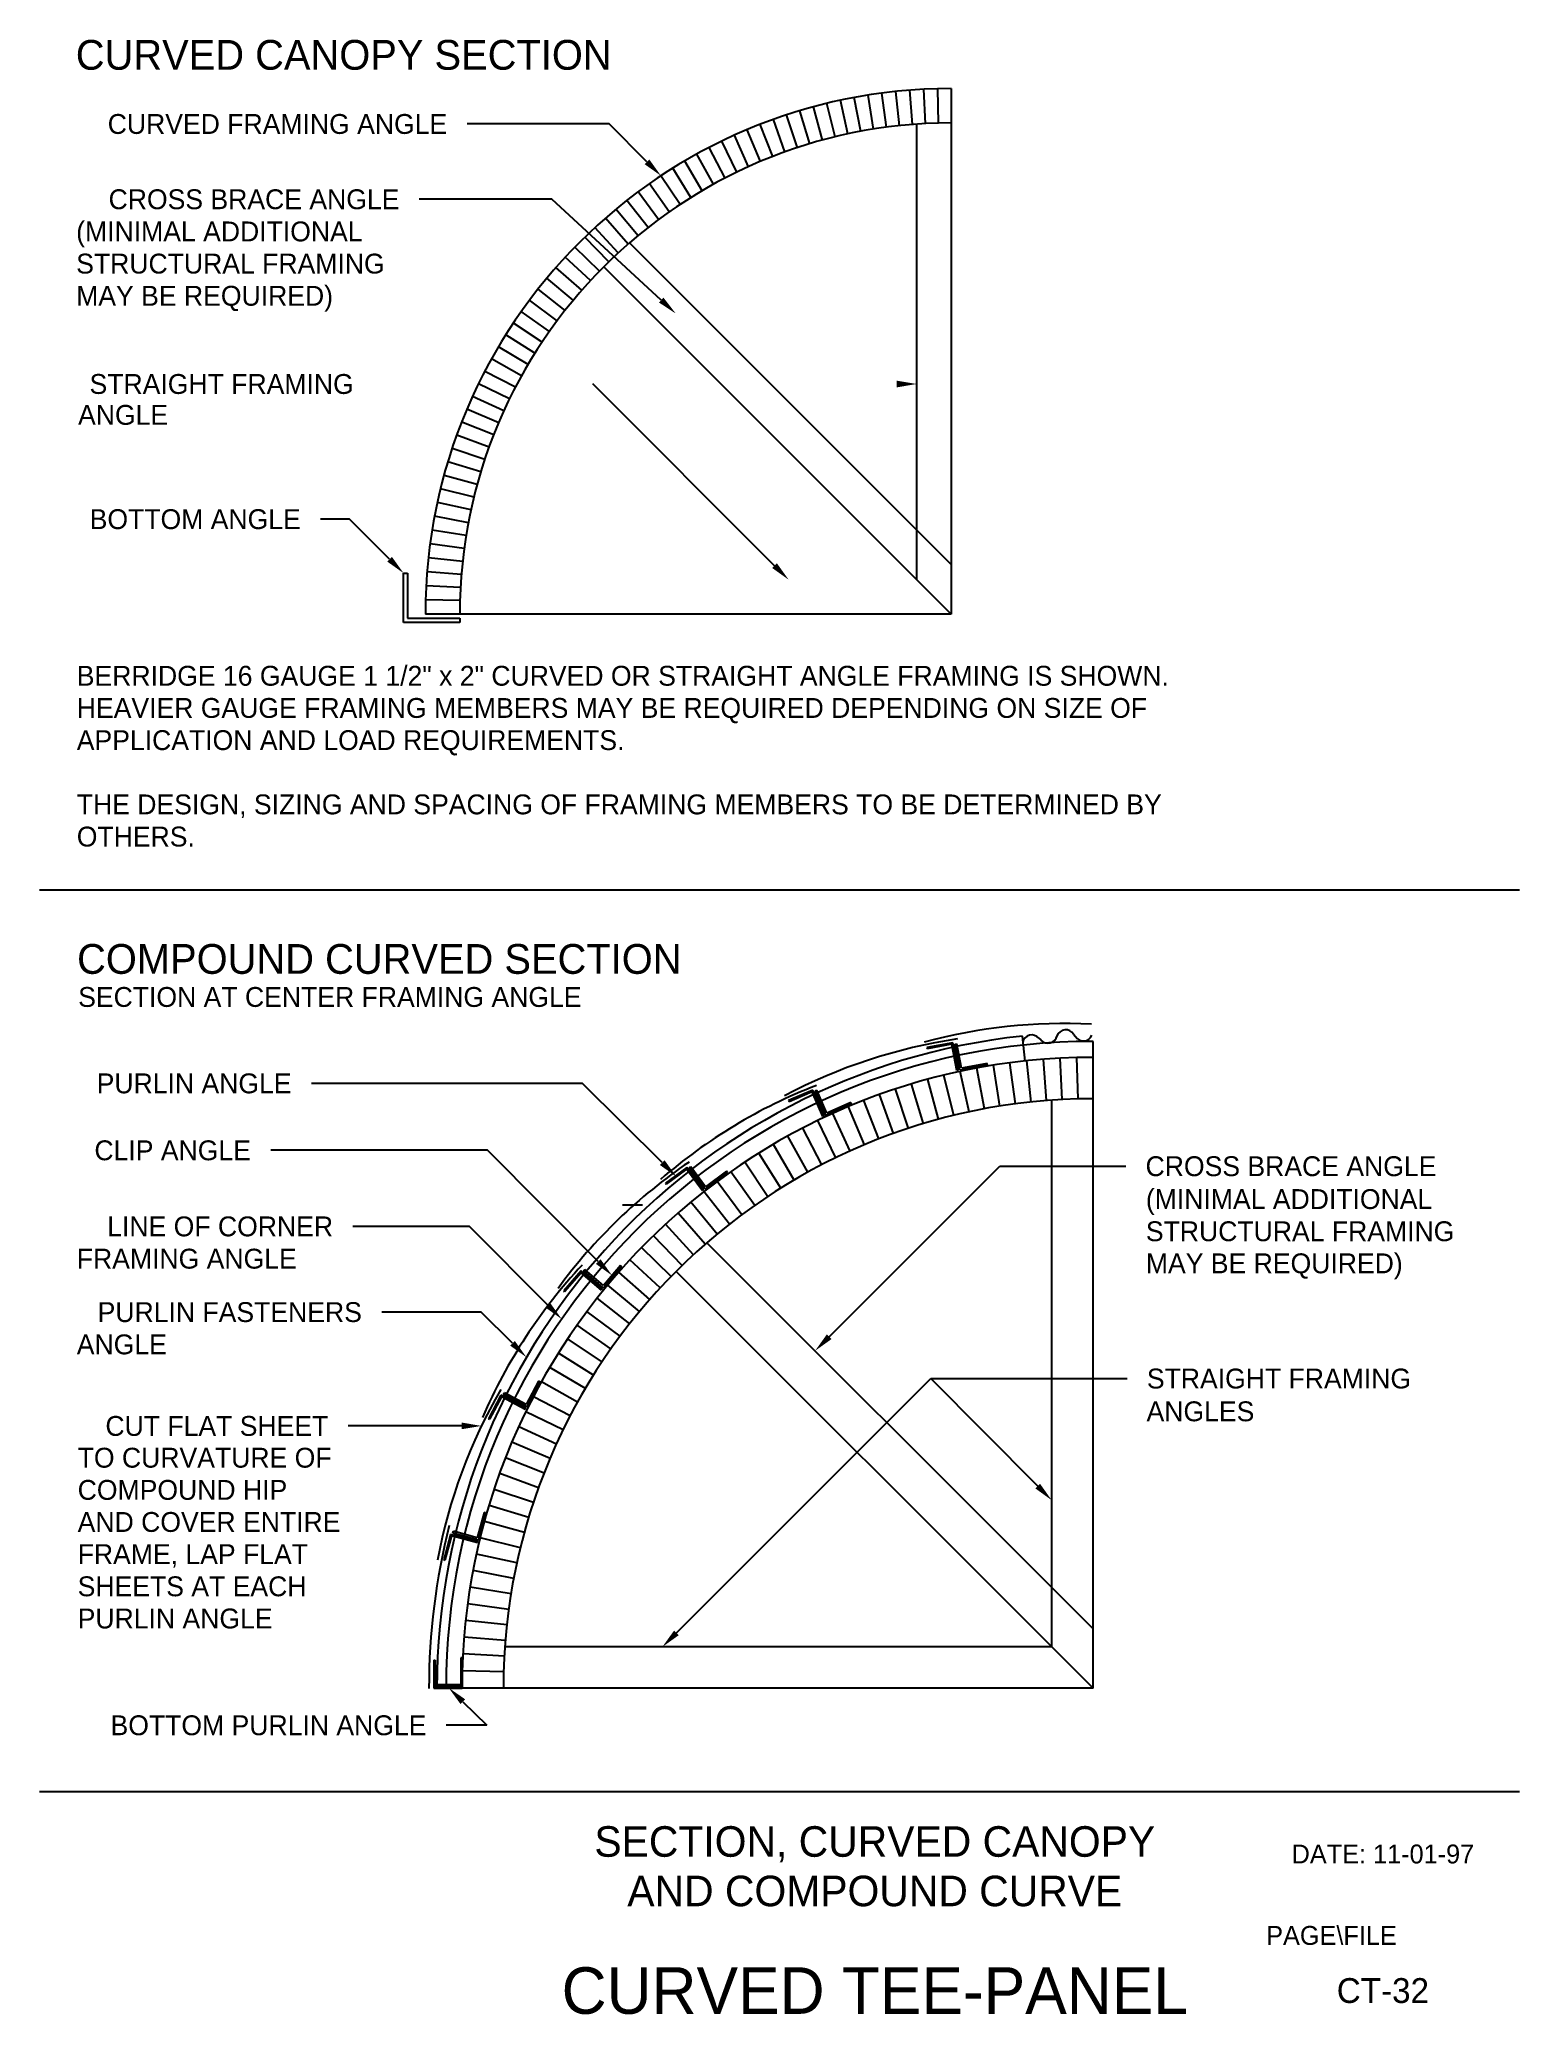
# Model space of a CAD drawing. Extents: x 1 to 15.9, y 0.5 to 20.4.
import ezdxf
from ezdxf.enums import TextEntityAlignment as Align

# ---------------------------------------------------------------- set-up
doc = ezdxf.new("R2010")
doc.units = 0
doc.header["$LTSCALE"] = 0.2666
doc.linetypes.add('HIDDENX2', pattern=[0])
for name, color, linetype in [('BORDER', 7, 'CONTINUOUS'), ('DIM-TXT', 7, 'CONTINUOUS'), ('STRCTR', 7, 'CONTINUOUS')]:
    doc.layers.add(name, color=color, linetype=linetype)

msp = doc.modelspace()

# ---------------------------------------------------------------- linework, layer by layer
at = {"layer": 'BORDER', "color": 0, "linetype": 'CONTINUOUS'}
for p, q in [((0.982, 11.833), (15.88, 11.833)), ((15.88, 2.75), (0.982, 2.75))]:
    msp.add_line(p, q, dxfattribs=at)
at = {"layer": 'DIM-TXT', "color": 0, "linetype": 'CONTINUOUS'}
for p, q in [((6.715, 19.544), (5.286, 19.544)), ((7.097, 19.163), (6.715, 19.544)), ((6.138, 18.786), (4.805, 18.786)), ((7.24, 17.771), (6.138, 18.786)), ((8.382, 15.096), (6.552, 16.926)), ((4.101, 15.565), (3.812, 15.565)), ((4.505, 15.162), (4.101, 15.565)), ((6.449, 9.884), (3.719, 9.884)), ((7.25, 9.086), (6.449, 9.884)), ((5.493, 9.21), (3.31, 9.21)), ((6.605, 8.091), (5.493, 9.21)), ((8.931, 7.332), (10.65, 9.05)), ((10.65, 9.05), (11.916, 9.05)), ((6.851, 8.661), (7.051, 8.661)), ((5.31, 8.444), (4.137, 8.444)), ((6.098, 7.652), (5.31, 8.444)), ((5.429, 7.581), (4.427, 7.581)), ((5.743, 7.267), (5.429, 7.581)), ((7.393, 4.352), (9.953, 6.912)), ((9.953, 6.912), (11.929, 6.912)), ((11.03, 5.829), (9.953, 6.912)), ((5.231, 6.435), (4.089, 6.435)), ((5.244, 3.658), (5.486, 3.421)), ((5.486, 3.421), (5.077, 3.421))]:
    msp.add_line(p, q, dxfattribs=at)
for points in [[(7.12, 19.187), (7.073, 19.139), (7.238, 19.022)], [(7.263, 17.795), (7.218, 17.746), (7.387, 17.635)], [(9.612, 16.959), (9.612, 16.892), (9.812, 16.926)], [(4.529, 15.186), (4.482, 15.138), (4.647, 15.021)], [(8.405, 15.12), (8.358, 15.073), (8.523, 14.955)], [(7.274, 9.11), (7.227, 9.062), (7.392, 8.945)], [(6.629, 8.114), (6.582, 8.067), (6.746, 7.949)], [(6.121, 7.675), (6.074, 7.628), (6.239, 7.51)], [(5.766, 7.291), (5.719, 7.244), (5.884, 7.126)], [(8.954, 7.309), (8.907, 7.356), (8.789, 7.191)], [(5.231, 6.469), (5.231, 6.402), (5.431, 6.435)], [(11.053, 5.853), (11.006, 5.806), (11.171, 5.687)], [(7.417, 4.328), (7.37, 4.375), (7.252, 4.21)], [(5.267, 3.682), (5.22, 3.634), (5.101, 3.798)]]:
    msp.add_solid(points, dxfattribs=at)
at = {"layer": 'STRCTR', "color": 0, "linetype": 'CONTINUOUS'}
for p, q in [((9.901, 19.547), (9.883, 19.894)), ((10.033, 19.552), (10.024, 19.899)), ((10.159, 19.901), (10.159, 14.608)), ((8.863, 19.381), (8.772, 19.716)), ((8.991, 19.414), (8.909, 19.751)), ((9.119, 19.443), (9.046, 19.782)), ((9.248, 19.469), (9.184, 19.81)), ((9.378, 19.492), (9.323, 19.834)), ((9.508, 19.511), (9.462, 19.855)), ((9.639, 19.526), (9.602, 19.871)), ((9.77, 19.538), (9.743, 19.884)), ((8.363, 19.216), (8.237, 19.539)), ((8.486, 19.262), (8.369, 19.589)), ((8.611, 19.305), (8.502, 19.635)), ((8.737, 19.345), (8.637, 19.677)), ((9.812, 14.955), (9.812, 19.542)), ((7.883, 18.999), (7.724, 19.307)), ((8.001, 19.058), (7.85, 19.37)), ((8.12, 19.114), (7.977, 19.43)), ((8.241, 19.167), (8.106, 19.486)), ((7.54, 18.803), (7.357, 19.098)), ((7.653, 18.872), (7.477, 19.171)), ((7.767, 18.937), (7.6, 19.241)), ((7.321, 18.658), (7.122, 18.942)), ((7.43, 18.732), (7.238, 19.022)), ((7.109, 18.501), (6.895, 18.775)), ((7.214, 18.581), (7.007, 18.86)), ((6.808, 18.246), (6.573, 18.501)), ((6.906, 18.334), (6.678, 18.595)), ((7.007, 18.419), (6.785, 18.686)), ((6.619, 18.062), (6.371, 18.304)), ((6.713, 18.155), (6.471, 18.404)), ((9.812, 15.454), (6.92, 18.346)), ((6.441, 17.869), (6.18, 18.098)), ((6.529, 17.967), (6.274, 18.202)), ((9.812, 14.955), (6.662, 18.105)), ((6.355, 17.769), (6.088, 17.99)), ((6.192, 17.562), (5.914, 17.769)), ((6.272, 17.666), (6, 17.881)), ((6.041, 17.346), (5.752, 17.539)), ((6.115, 17.455), (5.831, 17.655)), ((5.969, 17.236), (5.675, 17.42)), ((5.835, 17.009), (5.532, 17.178)), ((5.901, 17.123), (5.602, 17.3)), ((5.714, 16.776), (5.402, 16.928)), ((5.773, 16.893), (5.465, 17.053)), ((5.657, 16.656), (5.342, 16.8)), ((5.555, 16.414), (5.232, 16.541)), ((5.605, 16.536), (5.285, 16.671)), ((5.508, 16.291), (5.182, 16.409)), ((5.425, 16.041), (5.093, 16.141)), ((5.465, 16.166), (5.136, 16.276)), ((5.389, 15.914), (5.054, 16.006)), ((5.326, 15.659), (4.987, 15.732)), ((5.356, 15.787), (5.019, 15.87)), ((5.3, 15.529), (4.959, 15.594)), ((5.258, 15.27), (4.914, 15.316)), ((5.277, 15.4), (4.935, 15.455)), ((5.242, 15.139), (4.897, 15.176)), ((4.647, 14.526), (4.647, 15.021)), ((4.647, 15.021), (4.685, 15.021)), ((4.685, 15.021), (4.685, 14.569)), ((5.229, 15.008), (4.884, 15.036)), ((5.215, 14.745), (4.868, 14.754)), ((5.221, 14.876), (4.874, 14.895)), ((5.213, 14.526), (4.647, 14.526)), ((4.685, 14.569), (5.213, 14.569)), ((10.159, 14.608), (4.866, 14.608)), ((5.213, 14.569), (5.213, 14.526)), ((10.904, 10.109), (10.877, 10.36)), ((11.391, 10.379), (11.409, 10.356)), ((10.177, 10.293), (9.915, 10.244)), ((9.915, 10.244), (9.918, 10.231)), ((10.167, 10.279), (9.918, 10.231)), ((10.217, 10.013), (10.167, 10.279)), ((10.23, 10.015), (10.177, 10.293)), ((10.198, 10.278), (10.217, 10.281)), ((10.247, 10.016), (10.198, 10.278)), ((10.263, 10.036), (10.217, 10.281)), ((11.041, 10.34), (11.063, 10.321)), ((11.436, 9.727), (11.425, 10.143)), ((11.587, 3.794), (11.587, 10.307)), ((10.185, 9.561), (10.086, 9.966)), ((10.23, 10.015), (10.217, 10.013)), ((10.526, 10.069), (10.247, 10.016)), ((10.339, 9.596), (10.251, 10.003)), ((10.523, 10.085), (10.263, 10.036)), ((10.494, 9.627), (10.417, 10.037)), ((10.526, 10.069), (10.523, 10.085)), ((10.649, 9.654), (10.584, 10.066)), ((10.806, 9.677), (10.751, 10.09)), ((10.963, 9.696), (10.919, 10.11)), ((11.12, 9.711), (11.087, 10.126)), ((11.278, 9.721), (11.256, 10.137)), ((8.766, 9.816), (8.522, 9.71)), ((8.76, 9.8), (8.527, 9.698)), ((8.868, 9.552), (8.76, 9.8)), ((8.879, 9.557), (8.766, 9.816)), ((8.79, 9.806), (8.808, 9.814)), ((8.897, 9.562), (8.79, 9.806)), ((8.907, 9.585), (8.808, 9.814)), ((9.58, 9.379), (9.439, 9.771)), ((9.729, 9.431), (9.599, 9.826)), ((9.88, 9.478), (9.76, 9.877)), ((10.032, 9.522), (9.923, 9.923)), ((8.522, 9.71), (8.527, 9.698)), ((8.879, 9.557), (8.868, 9.552)), ((9.156, 9.675), (8.897, 9.562)), ((9.149, 9.69), (8.907, 9.585)), ((9.141, 9.201), (8.969, 9.581)), ((9.285, 9.265), (9.124, 9.648)), ((9.156, 9.675), (9.149, 9.69)), ((9.432, 9.324), (9.281, 9.712)), ((11.171, 4.21), (11.171, 9.714)), ((8.717, 8.989), (8.516, 9.353)), ((8.856, 9.063), (8.665, 9.433)), ((8.997, 9.134), (8.816, 9.509)), ((8.445, 8.829), (8.224, 9.182)), ((8.58, 8.911), (8.369, 9.27)), ((7.497, 9.038), (7.283, 8.88)), ((7.494, 9.02), (7.29, 8.87)), ((7.655, 8.802), (7.494, 9.02)), ((7.665, 8.81), (7.497, 9.038)), ((7.522, 9.033), (7.538, 9.044)), ((7.68, 8.818), (7.522, 9.033)), ((7.686, 8.843), (7.538, 9.044)), ((7.908, 8.987), (7.68, 8.818)), ((7.898, 9), (7.686, 8.843)), ((7.908, 8.987), (7.898, 9)), ((8.181, 8.654), (7.942, 8.995)), ((8.312, 8.743), (8.082, 9.091)), ((7.283, 8.88), (7.29, 8.87)), ((7.665, 8.81), (7.655, 8.802)), ((7.927, 8.466), (7.67, 8.794)), ((8.053, 8.562), (7.805, 8.896)), ((7.684, 8.265), (7.41, 8.578)), ((7.804, 8.367), (7.539, 8.688)), ((7.566, 8.159), (7.284, 8.466)), ((7.339, 7.939), (7.041, 8.23)), ((7.451, 8.051), (7.161, 8.349)), ((11.171, 4.809), (7.701, 8.28)), ((6.433, 7.996), (6.259, 7.794)), ((6.434, 7.978), (6.268, 7.786)), ((6.647, 7.811), (6.433, 7.996)), ((6.639, 7.802), (6.434, 7.978)), ((6.459, 7.997), (6.471, 8.011)), ((6.66, 7.823), (6.459, 7.997)), ((6.66, 7.849), (6.471, 8.011)), ((6.832, 8.049), (6.66, 7.849)), ((6.845, 8.038), (6.66, 7.823)), ((7.125, 7.707), (6.812, 7.982)), ((6.845, 8.038), (6.832, 8.049)), ((7.231, 7.825), (6.925, 8.107)), ((11.171, 4.21), (7.39, 7.991)), ((6.259, 7.794), (6.268, 7.786)), ((6.647, 7.811), (6.639, 7.802)), ((7.022, 7.587), (6.702, 7.853)), ((6.827, 7.339), (6.493, 7.587)), ((6.923, 7.464), (6.596, 7.722)), ((6.734, 7.211), (6.394, 7.45)), ((6.559, 6.947), (6.206, 7.169)), ((6.645, 7.08), (6.298, 7.311)), ((6.477, 6.813), (6.118, 7.024)), ((5.652, 6.75), (5.661, 6.767)), ((5.881, 6.651), (5.661, 6.767)), ((6.005, 6.884), (5.881, 6.651)), ((6.02, 6.876), (5.887, 6.626)), ((6.02, 6.876), (6.005, 6.884)), ((6.398, 6.675), (6.034, 6.878)), ((5.627, 6.744), (5.502, 6.508)), ((5.632, 6.727), (5.513, 6.502)), ((5.877, 6.611), (5.627, 6.744)), ((5.871, 6.6), (5.632, 6.727)), ((5.887, 6.626), (5.652, 6.75)), ((5.877, 6.611), (5.871, 6.6)), ((6.252, 6.395), (5.878, 6.578)), ((6.324, 6.536), (5.954, 6.729)), ((5.502, 6.508), (5.513, 6.502)), ((6.185, 6.252), (5.806, 6.425)), ((6.122, 6.108), (5.738, 6.27)), ((6.062, 5.961), (5.674, 6.113)), ((5.954, 5.664), (5.559, 5.795)), ((6.006, 5.813), (5.615, 5.955)), ((5.907, 5.513), (5.508, 5.634)), ((5.143, 5.355), (5.148, 5.374)), ((5.389, 5.309), (5.148, 5.374)), ((5.457, 5.564), (5.389, 5.309)), ((5.473, 5.56), (5.4, 5.286)), ((5.473, 5.56), (5.457, 5.564)), ((5.863, 5.362), (5.461, 5.472)), ((5.12, 5.343), (5.051, 5.086)), ((5.129, 5.328), (5.063, 5.083)), ((5.393, 5.27), (5.12, 5.343)), ((5.39, 5.258), (5.129, 5.328)), ((5.4, 5.286), (5.143, 5.355)), ((5.393, 5.27), (5.39, 5.258)), ((5.823, 5.209), (5.419, 5.308)), ((5.051, 5.086), (5.063, 5.083)), ((5.756, 4.9), (5.347, 4.978)), ((5.787, 5.055), (5.381, 5.143)), ((5.729, 4.744), (5.318, 4.811)), ((5.705, 4.588), (5.293, 4.644)), ((5.686, 4.431), (5.272, 4.476)), ((5.671, 4.274), (5.256, 4.308)), ((11.171, 4.21), (5.667, 4.21)), ((4.952, 4.077), (4.952, 3.794)), ((4.952, 4.077), (4.965, 4.077)), ((4.965, 4.077), (4.965, 3.806)), ((5.223, 4.1), (5.223, 3.829)), ((5.236, 4.1), (5.223, 4.1)), ((5.236, 4.1), (5.236, 3.817)), ((5.661, 4.116), (5.245, 4.139)), ((4.952, 3.794), (5.236, 3.794)), ((4.965, 3.806), (5.236, 3.806)), ((5.223, 3.829), (4.969, 3.829)), ((4.969, 3.817), (4.969, 3.829)), ((5.236, 3.817), (4.969, 3.817)), ((11.587, 3.794), (4.982, 3.794)), ((5.236, 3.794), (5.236, 3.806)), ((5.654, 3.958), (5.238, 3.97))]:
    msp.add_line(p, q, dxfattribs=at)
at = {"layer": 'STRCTR', "color": 0, "linetype": 'HIDDENX2'}
for p, q in [((10.159, 15.107), (9.812, 15.454)), ((10.159, 14.608), (9.812, 14.955)), ((11.587, 4.393), (11.171, 4.809)), ((11.587, 3.794), (11.171, 4.21))]:
    msp.add_line(p, q, dxfattribs=at)
at = {"layer": 'STRCTR', "color": 0, "linetype": 'CONTINUOUS'}
for centre, radius, start, end in [((10.159, 14.608), 5.293, 90, 180), ((10.159, 14.608), 4.946, 90, 180), ((11.587, 3.794), 6.605, 96.174, 180), ((11.298, 5.091), 5.396, 87.1052, 105.1578), ((10.971, 10.278), 0.0932, 41.2928, 168.7069), ((11.133, 10.382), 0.0932, 221.2934, 348.7067), ((11.311, 10.33), 0.0932, 31.2929, 158.7067), ((11.489, 10.404), 0.0932, 211.2936, 338.7065), ((11.587, 3.794), 6.352, 90, 180), ((11.016, 4.994), 5.396, 98.4675, 118.015), ((10.764, 4.837), 5.396, 111.3247, 130.8721), ((11.587, 3.794), 5.935, 90, 180), ((10.552, 4.628), 5.396, 124.1818, 143.7293), ((10.393, 4.377), 5.396, 137.039, 156.5863), ((10.293, 4.096), 5.396, 149.8961, 169.4435), ((11.587, 3.794), 6.685, 165.8019, 180.0233)]:
    msp.add_arc(centre, radius, start, end, dxfattribs=at)
at = {"layer": 'STRCTR', "color": 0, "linetype": 'HIDDENX2'}
msp.add_arc((11.587, 3.794), 6.513, 90, 180, dxfattribs=at)

# ---------------------------------------------------------------- texts
at = {"layer": 'BORDER', "color": 0, "linetype": 'CONTINUOUS'}
for s, height, p in [('DATE: 11-01-97', 0.1902, (14.505, 2.125)), ('CT-32', 0.25, (14.505, 0.75))]:
    msp.add_text(s, height=height, dxfattribs=at).set_placement(p, align=Align.MIDDLE)
msp.add_text('PAGE\\FILE', height=0.1902, dxfattribs=at).set_placement((13.33, 1.21))
at = {"layer": 'BORDER', "color": 0}
msp.add_text('CURVED TEE-PANEL', height=0.46875, dxfattribs=at).set_placement((9.39, 0.75), align=Align.MIDDLE)
at = {"layer": 'DIM-TXT', "color": 0, "linetype": 'CONTINUOUS'}
for s, height, p in [('CURVED CANOPY SECTION', 0.3, (1.347, 20.09)), ('(MINIMAL ADDITIONAL', 0.2, (1.351, 18.362)), ('STRUCTURAL FRAMING', 0.2, (1.351, 18.038)), ('MAY BE REQUIRED)', 0.2, (1.351, 17.714)), ('ANGLE', 0.2, (1.37, 16.515)), ('BERRIDGE 16 GAUGE 1 1/2" x 2" CURVED OR STRAIGHT ANGLE FRAMING IS SHOWN.', 0.2, (1.357, 13.888)), ('HEAVIER GAUGE FRAMING MEMBERS MAY BE REQUIRED DEPENDING ON SIZE OF', 0.2, (1.357, 13.564)), ('APPLICATION AND LOAD REQUIREMENTS.', 0.2, (1.357, 13.24)), ('THE DESIGN, SIZING AND SPACING OF FRAMING MEMBERS TO BE DETERMINED BY', 0.2, (1.357, 12.593)), ('OTHERS.', 0.2, (1.357, 12.269)), ('COMPOUND CURVED SECTION', 0.3, (1.36, 10.987)), ('SECTION AT CENTER FRAMING ANGLE', 0.2, (1.371, 10.654)), ('(MINIMAL ADDITIONAL', 0.2, (12.119, 8.619)), ('STRUCTURAL FRAMING', 0.2, (12.119, 8.295)), ('FRAMING ANGLE', 0.2, (1.357, 8.019)), ('MAY BE REQUIRED)', 0.2, (12.119, 7.972)), ('ANGLE', 0.2, (1.357, 7.156)), ('ANGLES', 0.2, (12.126, 6.482)), ('TO CURVATURE OF', 0.2, (1.366, 6.015)), ('COMPOUND HIP', 0.2, (1.366, 5.691)), ('AND COVER ENTIRE', 0.2, (1.366, 5.368)), ('FRAME, LAP FLAT', 0.2, (1.366, 5.044)), ('SHEETS AT EACH', 0.2, (1.366, 4.72)), ('PURLIN ANGLE', 0.2, (1.366, 4.396))]:
    msp.add_text(s, height=height, dxfattribs=at).set_placement(p)
for s, p in [('CURVED FRAMING ANGLE', (5.086, 19.544)), ('CROSS BRACE ANGLE', (4.605, 18.786)), ('STRAIGHT FRAMING', (4.145, 16.926)), ('BOTTOM ANGLE', (3.612, 15.565)), ('PURLIN ANGLE', (3.519, 9.884)), ('CLIP ANGLE', (3.11, 9.21)), ('LINE OF CORNER', (3.937, 8.444)), ('PURLIN FASTENERS', (4.227, 7.581)), ('CUT FLAT SHEET', (3.889, 6.435)), ('BOTTOM PURLIN ANGLE', (4.877, 3.421))]:
    msp.add_text(s, height=0.2, dxfattribs=at).set_placement(p, align=Align.MIDDLE_RIGHT)
for s, p in [('CROSS BRACE ANGLE', (12.116, 9.05)), ('STRAIGHT FRAMING', (12.129, 6.912))]:
    msp.add_text(s, height=0.2, dxfattribs=at).set_placement(p, align=Align.MIDDLE_LEFT)
for s, p in [('SECTION, CURVED CANOPY', (9.39, 2.097)), ('AND COMPOUND CURVE', (9.39, 1.599))]:
    msp.add_text(s, height=0.30762, dxfattribs=at).set_placement(p, align=Align.CENTER)

doc.saveas('drawing.dxf')
